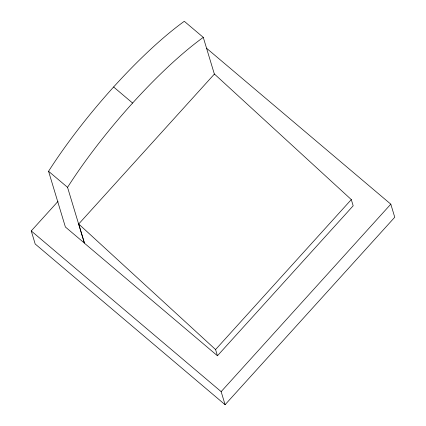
<?xml version="1.0" encoding="UTF-8"?>
<svg xmlns="http://www.w3.org/2000/svg" width="426" height="426" viewBox="0 0 426 426"><rect width="100%" height="100%" fill="white"/><g stroke="black" fill="none" stroke-linecap="round" stroke-linejoin="round"><path stroke-width="0.64" d="M206.493 48.197L390.807 204.166L394.753 217.239L225.093 404.7L35.193 244.002L31.247 230.935L58.037 201.338M78.698 224.001L214.427 74.033L351.301 199.586L353.175 205.79L217.446 355.763L84.518 243.273L78.698 224.001L215.577 349.56L217.446 355.763M215.577 349.56L351.301 199.586M225.093 404.7L221.147 391.632L390.807 204.166M214.56 74.731L203.277 37.371L184.288 21.3A161.891 36.689 -49.8 0 0 48.559 171.273L65.386 226.994L84.375 243.065L67.548 187.339L48.559 171.273M113.62 86.995L132.608 103.065M31.247 230.935L221.147 391.632M67.548 187.339A161.891 36.689 -49.8 0 1 203.277 37.371"/></g></svg>
